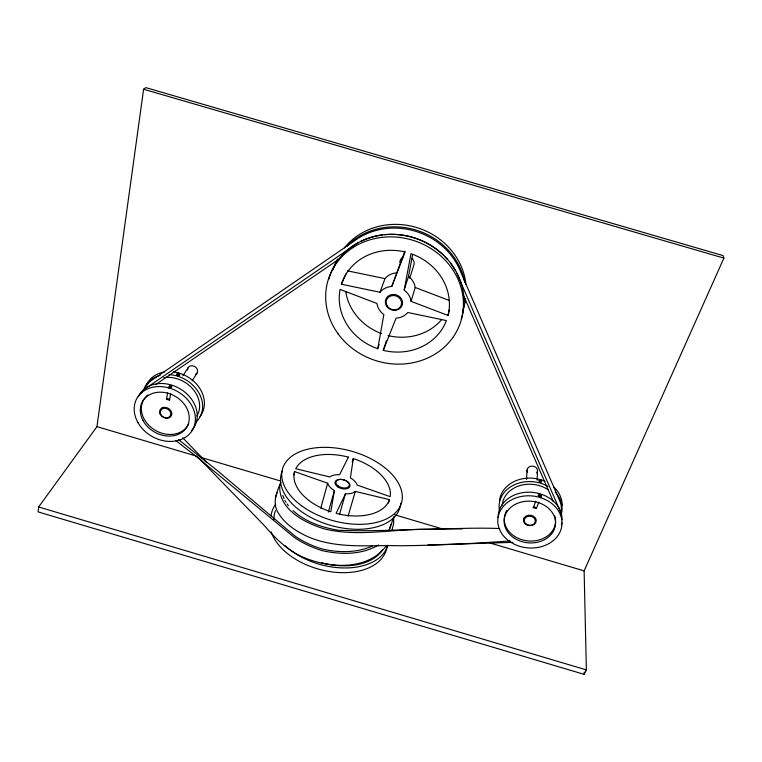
<?xml version="1.0" encoding="UTF-8"?>
<svg xmlns="http://www.w3.org/2000/svg" width="762" height="762" viewBox="0 0 762 762"><rect width="100%" height="100%" fill="white"/><g stroke="black" fill="none" stroke-linecap="round" stroke-linejoin="round"><path stroke-width="1.14" d="M393.744 517.789L393.602 523.751L392.163 529.476M535.419 521.198L535.515 518.855M537.124 480.212L537.515 470.849M524.208 520.37L524.342 518.027M526.532 479.488L527.056 470.144M280.911 482.146C276.749 491.957 271.796 503.396 278.53 513.321C285.369 524.485 296.837 531.771 308.553 537C337.709 549.354 370.046 544.82 400.812 545.773C437.312 545.335 473.783 543.62 510.178 540.925M279.835 485.013C277.844 509.292 304.876 523.008 324.593 528.961C358.673 537.258 393.944 528.647 428.52 529.428C452.237 528.742 475.993 527.599 499.729 528.533M38.643 506.978L38.1 511.883L584.235 674.38L586.369 669.903L584.121 570.862L723.9 258.118L723.071 255.594L145.818 87.62L143.608 89.24L96.955 426.634L38.643 506.978L586.369 669.903M353.282 458.581L350.396 477.898A15.45 8.963 15.9 0 1 357.197 485.07L390.22 496.681A49.473 28.727 15.9 0 0 353.282 458.581L352.311 461.972M294.627 471.592L327.66 483.232A15.45 8.963 15.9 0 0 334.413 490.547L330.832 511.788A49.473 28.727 15.9 0 1 294.627 471.592L293.761 475.002M170.707 393.449L169.516 400.193L166.487 399.298L167.669 392.544M377.742 348.739L383.867 314.573A17.364 15.726 18.3 0 1 376.914 303.447L340.071 289.417A55.597 50.349 18.3 0 0 377.742 348.739L379.143 344.519M448.037 315.458L411.07 301.361A17.364 15.726 18.3 0 0 404.165 290.065L410.975 253.679A55.597 50.349 18.3 0 1 448.037 315.458L449.247 309.972M404.165 290.065L408.499 276.416L412.613 254.575M390.963 524.275L388.801 530.743M320.773 508.159L327.66 483.232M328.346 512.131L334.413 490.547M339.585 514.236L345.462 493.824A15.45 8.963 15.9 0 0 355.321 491.414L389.487 499.653L388.43 503.015M348.034 516.226L355.321 491.414M411.07 301.361L415.204 287.474A16.907 15.421 18.4 0 0 408.499 276.416M401.345 304.895L402.393 301.562M409.727 278.235L413.909 264.9A7.22 6.677 18.4 0 0 412.052 258.318M383.296 350.368L396.069 318.154A17.364 15.726 18.3 0 0 407.803 312.506L446.427 320.583A55.597 50.349 18.3 0 1 383.296 350.368L386.344 340.862M389.849 528.828L393.735 516.674M345.996 273.901L341.395 284.216L380 292.265A17.364 15.726 18.3 0 1 391.782 286.436L404.879 251.098M275.339 497.624L277.101 492.766M380 292.265L384.962 278.616A16.907 15.421 18.4 0 1 396.45 272.882M391.782 286.436L405.136 251.974A55.597 50.349 18.3 0 0 341.395 284.216M538.886 502.158L536.315 508.54L533.248 507.635L535.81 501.253M345.462 493.824L336.09 513.34A49.473 28.727 15.9 0 0 389.487 499.653M170.412 415.785L171.66 413.795M192.167 380.848L197.139 372.866M160.62 410.423L162.525 407.451M182.928 375.742L188.033 367.817M385.801 546.544C367.579 569.938 332.27 568.328 307.038 558.784C289.827 552.45 276.454 539.744 264.785 526.047C242.649 503.149 220.285 480.47 198.349 457.381M156.172 384.248L340.538 258.089M378.504 544.982C361.75 554.984 340.919 554.784 322.393 550.688A64.856 39.157 16 0 1 293.637 536.915L195.901 456.2L175.774 440.522M539.277 480.412L538.801 480.908L539.448 481.803L541.706 482.098L541.201 480.86L539.277 480.412L541.544 480.012L539.506 480.365M372.37 546.03C356.892 552.945 339.185 552.783 322.878 549.154A61.541 37.052 15.4 0 1 294.742 535.896L217.503 470.716L178.432 439.493M171.088 387.344L171.793 386.258L169.631 385.62L168.916 386.696L171.088 387.344L168.145 387.715L170.802 387.363M512.94 542.353L427.949 544.982M462.391 528.942C421.1 528.114 379.762 531.962 338.528 530.276C322.059 527.618 305.552 521.913 292.97 510.588M347.367 270.815L384.962 278.616M143.608 89.24L723.9 258.118M96.955 426.634L197.358 456.362M200.777 457.371L280.645 481.012M394.735 514.798L443.789 529.323M489.433 542.83L584.121 570.862M415.204 287.474L449.008 300.371M540.696 495.024C532.238 493.9 547.411 499.872 538.677 493.443L540.915 495.214M179.403 374.152C170.736 372.789 184.48 378.628 177.946 372.77L179.565 374.313M538.686 495.843L540.915 497.757L538.915 496.024M182.69 437.731L206.731 462.553M176.765 374.723L178.327 376.38L176.936 374.866M284.902 500.567L286.045 502.263M287.188 503.958L288.322 505.654M462.763 293.732L553.336 501.625M282.74 495.471L284.036 498.529M584.187 672.017L584.235 674.38M527.628 472.364A5.239 4.362 4.7 0 1 529.133 466.925A5.239 4.362 4.7 0 1 535.857 467.382A5.239 4.362 4.7 0 1 536.667 472.973M187.623 370.056A5.21 4.324 30.4 0 1 191.233 365.789A5.21 4.324 30.4 0 1 197.091 369.037A5.21 4.324 30.4 0 1 195.501 374.418M399.812 262.576A7.22 6.677 18.4 0 1 403.365 256.889M140.875 393.592A31.156 25.213 29.6 0 1 142.256 391.716M143.856 390.001A31.156 25.213 29.6 0 1 146.637 387.744L351.568 247.193A68.342 62.017 18.4 0 1 358.521 242.726M144.437 389.115A30.766 25.022 29.8 0 1 151.8 380.267L354.492 240.83A67.427 61.408 18.4 0 1 460.658 271.872L559.651 500.644A30.956 25.26 5.4 0 1 561.413 510.692M560.88 513.683A31.347 25.451 5.6 0 0 559.565 509.673L459.2 278.663A68.342 62.017 18.4 0 0 456.971 273.634M360.645 241.611A68.342 62.017 18.4 0 1 382.505 234.953M384.8 234.696A68.342 62.017 18.4 0 1 443.665 255.422M445.284 257.07A68.342 62.017 18.4 0 1 447.608 259.613M450.475 263.166A68.342 62.017 18.4 0 1 455.4 270.672M533.248 507.635A1.619 0.876 22.5 0 1 534.819 507.111A1.619 0.876 22.5 0 1 536.315 508.54M555.393 518.598A25.679 20.822 5.6 0 1 527.99 540.915A25.679 20.822 5.6 0 1 505.216 513.817M505.53 512.978A25.679 20.822 5.6 0 1 506.74 510.53M554.793 515.941A25.679 20.822 5.6 0 1 555.241 517.712M502.272 505.206A28.394 23.174 5.4 0 1 519.093 485.861A28.394 23.174 5.4 0 1 548.373 489.928M555.165 491.995A31.547 25.756 5.4 0 1 561.127 514.702M499.501 510.511A31.547 25.756 5.4 0 1 513.512 485.175A31.547 25.756 5.4 0 1 547.964 486.394M561.756 522.761A32.023 25.984 5.6 0 1 561.337 524.713M498.11 517.379A32.023 25.984 5.6 0 1 530.247 492.204A32.023 25.984 5.6 0 1 562.042 519.779M499.501 501.11A31.394 25.679 5.3 0 1 545.116 481.403M553.622 486.918A31.394 25.679 5.3 0 1 562.118 505.282M166.487 399.298A1.619 0.867 9.4 0 1 168.535 398.926A1.619 0.867 9.4 0 1 169.516 400.193M188.595 423.929A25.527 20.622 29.6 0 1 154.229 429.673A25.527 20.622 29.6 0 1 145.904 396.783M146.533 396.145A25.527 20.622 29.6 0 1 147.895 394.954M163.678 377.647A28.223 22.965 29.8 0 1 192.738 388.896A28.223 22.965 29.8 0 1 196.977 415.947M169.04 374.609A31.356 25.517 29.8 0 1 199.053 393.182A31.356 25.517 29.8 0 1 195.567 422.481M143.875 389.401A31.356 25.517 29.8 0 1 160.106 375.428M138.341 396.631A31.823 25.746 29.6 0 1 181.232 389.515A31.823 25.746 29.6 0 1 191.529 430.559M146.275 385.524A31.204 25.441 29.8 0 1 164.24 372.056M173.307 371.885A31.204 25.441 29.8 0 1 200.301 389.23A31.204 25.441 29.8 0 1 200.015 416.528M387.848 545.144A60.331 37.167 15.9 0 1 345.415 567.966A60.331 37.167 15.9 0 1 285.15 545.725M271.062 515.864A60.331 37.167 15.9 0 1 275.72 504.273M382.724 549.383A57.312 35.3 15.9 0 1 321.469 562.718M273.929 519.417A57.312 35.3 15.9 0 1 275.473 510.635M400.726 503.215A61.693 36.09 15.9 0 1 331.975 525.742A61.693 36.09 15.9 0 1 282.302 471.03M387.144 545.792A60.169 37.29 15.9 0 1 333.089 572.052A60.169 37.29 15.9 0 1 271.234 531.962M333.051 269.929A68.018 61.979 18.4 0 1 337.433 259.175M346.996 246.107A68.018 61.979 18.4 0 1 416.262 230.134A68.018 61.979 18.4 0 1 464.715 282.492M465.325 298.999A68.018 61.979 18.4 0 1 462.915 310.372M328.936 279.035A69.123 62.713 18.4 0 1 413.271 237.554A69.123 62.713 18.4 0 1 461.239 319.011M441.388 319.935A54.112 49.368 18.4 0 1 388.039 335.575M381.629 333.632A54.112 49.368 18.4 0 1 345.796 291.922M334.289 267.329A67.656 61.732 18.4 0 1 336.642 260.804M344.443 247.831A67.656 61.732 18.4 0 1 416.614 227.514A67.656 61.732 18.4 0 1 465.915 284.493M465.572 298.533A67.656 61.732 18.4 0 1 463.467 307.553M348.415 457.143L339.585 474.697A15.45 8.963 15.9 0 0 329.784 476.955L295.751 468.735A49.473 28.727 15.9 0 1 348.415 457.143M338.261 486.051A6.953 4.029 15.9 0 0 349.301 485.642A6.953 4.029 15.9 0 0 340.309 479.374A6.953 4.029 15.9 0 0 338.261 486.051M525.647 523.684A5.62 4.553 5.6 0 0 535.153 522.361A5.62 4.553 5.6 0 0 528.647 516.274A5.62 4.553 5.6 0 0 525.647 523.684M160.544 413.995A5.582 4.515 29.6 0 0 169.688 416.719A5.582 4.515 29.6 0 0 166.326 408.565A5.582 4.515 29.6 0 0 160.544 413.995M387.163 305.905A7.82 7.077 18.3 0 0 400.583 306.581A7.82 7.077 18.3 0 0 393.811 295.523A7.82 7.077 18.3 0 0 387.163 305.905M525.075 523.723A6.42 5.201 5.6 0 0 535.934 522.218A6.42 5.201 5.6 0 0 528.504 515.255A6.42 5.201 5.6 0 0 525.075 523.723M513.74 537.782A25.746 20.85 5.6 0 0 555.241 526.085A25.746 20.85 5.6 0 0 520.541 502.253A25.746 20.85 5.6 0 0 513.74 537.782M509.283 541.249A32.185 26.07 5.6 0 0 561.546 527.466A32.185 26.07 5.6 0 0 518.855 497.024A32.185 26.07 5.6 0 0 509.283 541.249M160.03 413.814A6.382 5.153 29.6 0 0 170.488 416.919A6.382 5.153 29.6 0 0 166.64 407.603A6.382 5.153 29.6 0 0 160.03 413.814M142.865 420.195A25.584 20.65 29.5 0 0 185.195 429.368A25.584 20.65 29.5 0 0 166.249 392.821A25.584 20.65 29.5 0 0 142.865 420.195M137.97 422.596A31.985 25.822 29.5 0 0 190.957 432.273A31.985 25.822 29.5 0 0 165.468 387.125A31.985 25.822 29.5 0 0 137.97 422.596M301.647 505.816A61.865 35.947 15.9 0 0 401.002 504.339A61.865 35.947 15.9 0 0 323.393 447.342A61.865 35.947 15.9 0 0 301.647 505.816M337.642 486.804A7.725 4.486 15.9 0 0 349.901 486.347A7.725 4.486 15.9 0 0 339.919 479.384A7.725 4.486 15.9 0 0 337.642 486.804M338.214 333.994A69.504 62.96 18.3 0 0 457.048 330.632A69.504 62.96 18.3 0 0 388.382 236.906A69.504 62.96 18.3 0 0 338.214 333.994M386.515 305.972A8.687 7.858 18.3 0 0 401.422 306.724A8.687 7.858 18.3 0 0 393.906 294.446A8.687 7.858 18.3 0 0 386.515 305.972"/></g></svg>
